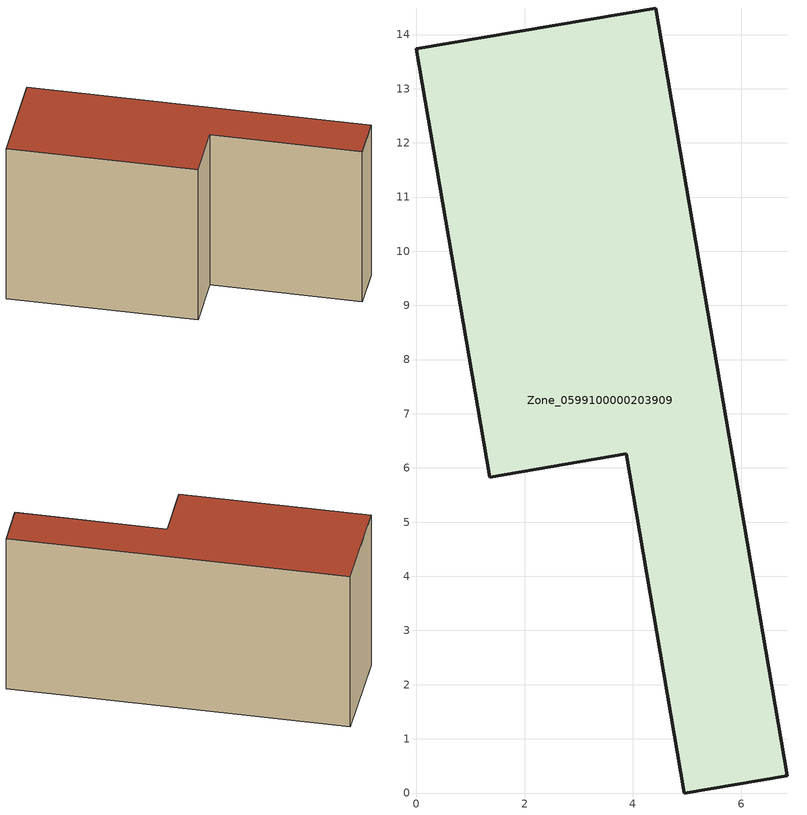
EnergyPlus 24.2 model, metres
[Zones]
Zone_0599100000203909
 floor ground (C_G): 3.88,6.26 1.36,5.83 0,13.74 4.42,14.49 6.85,0.32 4.95,0 z0
 wall outside (C_F): 4.42,14.49 0,13.74 1.36,5.83 3.88,6.26 4.95,0 6.85,0.32 4.42,14.49 z0:7.51
 roof outside (C_R): 6.85,0.32 4.42,14.49 0,13.74 1.36,5.83 3.88,6.26 4.95,0 z7.51
[BUILDING]
Pand.0599100000203909: North Axis=0; Terrain=City; Loads Convergence Tolerance Value=0.04; Temperature Convergence Tolerance Value=0.4; Solar Distribution=FullExterior; Maximum Number of Warmup Days=25; Minimum Number of Warmup Days=1
[Site:Location]
Rotterdam.The.Hague.AP_ZH_NLD Design_Conditions: Latitude=51.96; Longitude=4.45; Time Zone=1; Elevation=-4.5
[SITE:GROUNDTEMPERATURE:BUILDINGSURFACE]
18, 18, 18, 18, 18, 18, 18, 18, 18, 18, 18, 18
[MATERIAL] Thermal Absorptance=0.9; Solar Absorptance=0.7; Visible Absorptance=0.7
Name | Roughness | Thickness | Conductivity | Density | Specific Heat
G.TI.1946 | MediumSmooth | 0.15 | 1 | 540 | 1210
F.TI.1946 | Rough | 0.3 | 0.857143 | 1920 | 840
R.TI.1946 | MediumRough | 0.2 | 0.1 | 1500 | 1000
[CONSTRUCTION]
C_G: G.TI.1946
C_F: F.TI.1946
C_R: R.TI.1946
[ZONE]
Zone_0599100000203909: Type=1; Multiplier=1; Ceiling Height=Autocalculate; Volume=Autocalculate; Floor Area=autocalculate; Part of Total Floor Area=Yes
[ZONEINFILTRATION:DESIGNFLOWRATE]
Infil_Zone_0599100000203909: Zone or ZoneList or Space or SpaceList=Zone_0599100000203909; Schedule=AlwaysOn; Design Flow Rate Calculation Method=Flow/Area; Flow Rate per Floor Area=0.003; Constant Term Coefficient=1; Temperature Term Coefficient=0; Velocity Term Coefficient=0; Velocity Squared Term Coefficient=0
[HVACTEMPLATE:ZONE:IDEALLOADSAIRSYSTEM]
Zone_0599100000203909: Maximum Heating Supply Air Temperature=50; Minimum Cooling Supply Air Temperature=13; Maximum Heating Supply Air Humidity Ratio=0.0156; Minimum Cooling Supply Air Humidity Ratio=0.0077; Heating Limit=NoLimit; Cooling Limit=NoLimit; Dehumidification Control Type=ConstantSensibleHeatRatio; Cooling Sensible Heat Ratio=0.7; Dehumidification Setpoint=60; Humidification Control Type=None; Humidification Setpoint=30; Outdoor Air Method=None; Outdoor Air Flow Rate per Person=0.00944; Outdoor Air Flow Rate per Zone Floor Area=0; Outdoor Air Flow Rate per Zone=0; Demand Controlled Ventilation Type=None; Outdoor Air Economizer Type=NoEconomizer; Heat Recovery Type=None; Sensible Heat Recovery Effectiveness=0.7; Latent Heat Recovery Effectiveness=0.65
[ZONECONTROL:THERMOSTAT]
ThermostatControl_Zone_0599100000203909: Zone or ZoneList=Zone_0599100000203909; Control Type Schedule=DualSetpointControlType; Control 1=Thermostat_Zone_0599100000203909; Temperature Difference Between Cutout And Setpoint=0
[THERMOSTATSETPOINT:DUALSETPOINT]
Thermostat_Zone_0599100000203909: Heating Setpoint Temperature Schedule=HeatingSetpoint_Zone_0599100000203909; Cooling Setpoint Temperature Schedule=CoolingSetpoint_Zone_0599100000203909
[SCHEDULE:COMPACT]
HeatingSetpoint_Zone_0599100000203909: Through: 12/31, For: AllDays, Until: 24:00, 21
CoolingSetpoint_Zone_0599100000203909: Through: 12/31, For: AllDays, Until: 24:00, 24
DualSetpointControlType: Through: 12/31, For: AllDays, Until: 24:00, 4
AlwaysOn: Through: 12/31, For: AllDays, Until: 24:00, 1
